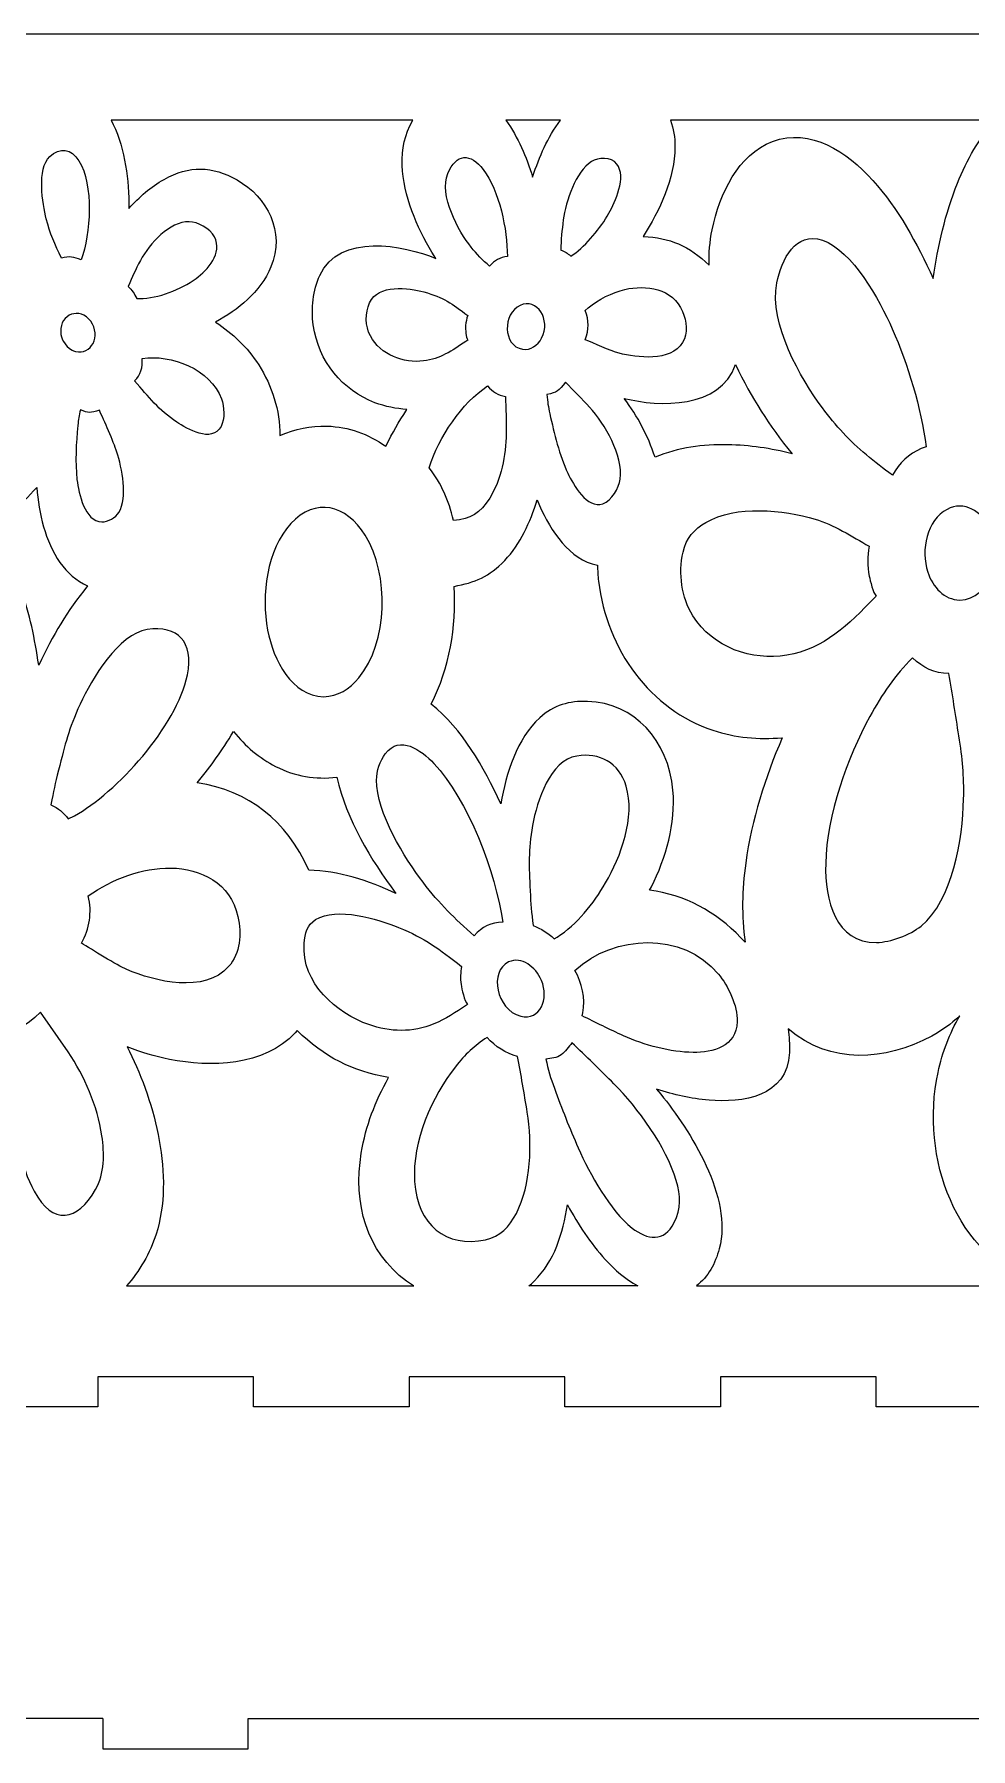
# Model space of a CAD drawing. Header units: centimetres. Extents: x -59 to 59, y -29 to 29.
# Drawn here: x 37.59 to 45.32, y -29.5 to -15.35 of the extents above; entities that cross this region are included whole.
import ezdxf

# ---------------------------------------------------------------- set-up
doc = ezdxf.new("R2010")
doc.units = ezdxf.units.CM
doc.header["$MEASUREMENT"] = 0
doc.layers.add('Camada 1', color=7, linetype='Continuous')

msp = doc.modelspace()

# ---------------------------------------------------------------- linework, layer by layer
at = {"layer": 'Camada 1', "color": 250, "lineweight": 9}
for points, knots in [([(56.365, -26.42502), (56.365, -26.42502), (56.365, -25.81689), (56.365, -25.81689), (56.365, -25.81689), (56.365, -25.81689), (56.61497, -25.81689), (56.61497, -25.81689), (56.61497, -25.81689), (56.61497, -25.81689), (56.61497, -24.53133), (56.61497, -24.53133), (56.61497, -24.53133), (56.61497, -24.53133), (56.365, -24.53133), (56.365, -24.53133), (56.365, -24.53133), (56.365, -24.53133), (56.365, -23.24575), (56.365, -23.24575), (56.365, -23.24575), (56.365, -23.24575), (56.61497, -23.24575), (56.61497, -23.24575), (56.61497, -23.24575), (56.61497, -23.24575), (56.61497, -21.95968), (56.61497, -21.95968), (56.61497, -21.95968), (56.61497, -21.95968), (56.365, -21.95968), (56.365, -21.95968), (56.365, -21.95968), (56.365, -21.95968), (56.365, -20.6741), (56.365, -20.6741), (56.365, -20.6741), (56.365, -20.6741), (56.61497, -20.6741), (56.61497, -20.6741), (56.61497, -20.6741), (56.61497, -20.6741), (56.61497, -19.38802), (56.61497, -19.38802), (56.61497, -19.38802), (56.61497, -19.38802), (56.365, -19.38802), (56.365, -19.38802), (56.365, -19.38802), (56.365, -19.38802), (56.365, -15.34581), (56.365, -15.34581), (56.365, -15.34581), (56.365, -15.34581), (34.00492, -15.34581), (34.00492, -15.34581), (34.00492, -15.34581), (34.00492, -15.34581), (34.00492, -19.38802), (34.00492, -19.38802), (34.00492, -19.38802), (34.00492, -19.38802), (33.75495, -19.38802), (33.75495, -19.38802), (33.75495, -19.38802), (33.75495, -19.38802), (33.75495, -20.6741), (33.75495, -20.6741), (33.75495, -20.6741), (33.75495, -20.6741), (34.00492, -20.6741), (34.00492, -20.6741), (34.00492, -20.6741), (34.00492, -20.6741), (34.00492, -21.95968), (34.00492, -21.95968), (34.00492, -21.95968), (34.00492, -21.95968), (33.75495, -21.95968), (33.75495, -21.95968), (33.75495, -21.95968), (33.75495, -21.95968), (33.75495, -23.24575), (33.75495, -23.24575), (33.75495, -23.24575), (33.75495, -23.24575), (34.00492, -23.24575), (34.00492, -23.24575), (34.00492, -23.24575), (34.00492, -23.24575), (34.00492, -24.53133), (34.00492, -24.53133), (34.00492, -24.53133), (34.00492, -24.53133), (33.75495, -24.53133), (33.75495, -24.53133), (33.75495, -24.53133), (33.75495, -24.53133), (33.75495, -25.81689), (33.75495, -25.81689), (33.75495, -25.81689), (33.75495, -25.81689), (34.00492, -25.81689), (34.00492, -25.81689), (34.00492, -25.81689), (34.00492, -25.81689), (34.00492, -26.42502), (34.00492, -26.42502)], [0, 0, 0, 0, 0.03571429, 0.03571429, 0.03571429, 0.03571429, 0.07142857, 0.07142857, 0.07142857, 0.07142857, 0.10714286, 0.10714286, 0.10714286, 0.10714286, 0.14285714, 0.14285714, 0.14285714, 0.14285714, 0.17857143, 0.17857143, 0.17857143, 0.17857143, 0.21428571, 0.21428571, 0.21428571, 0.21428571, 0.25, 0.25, 0.25, 0.25, 0.28571429, 0.28571429, 0.28571429, 0.28571429, 0.32142857, 0.32142857, 0.32142857, 0.32142857, 0.35714286, 0.35714286, 0.35714286, 0.35714286, 0.39285714, 0.39285714, 0.39285714, 0.39285714, 0.42857143, 0.42857143, 0.42857143, 0.42857143, 0.46428571, 0.46428571, 0.46428571, 0.46428571, 0.5, 0.5, 0.5, 0.5, 0.53571429, 0.53571429, 0.53571429, 0.53571429, 0.57142857, 0.57142857, 0.57142857, 0.57142857, 0.60714286, 0.60714286, 0.60714286, 0.60714286, 0.64285714, 0.64285714, 0.64285714, 0.64285714, 0.67857143, 0.67857143, 0.67857143, 0.67857143, 0.71428571, 0.71428571, 0.71428571, 0.71428571, 0.75, 0.75, 0.75, 0.75, 0.78571429, 0.78571429, 0.78571429, 0.78571429, 0.82142857, 0.82142857, 0.82142857, 0.82142857, 0.85714286, 0.85714286, 0.85714286, 0.85714286, 0.89285714, 0.89285714, 0.89285714, 0.89285714, 0.92857143, 0.92857143, 0.92857143, 0.92857143, 1, 1, 1, 1]), ([(54.8277, -26.67499), (54.8277, -26.67499), (54.8277, -26.42502), (54.8277, -26.42502), (54.8277, -26.42502), (54.8277, -26.42502), (53.54213, -26.42502), (53.54213, -26.42502), (53.54213, -26.42502), (53.54213, -26.42502), (53.54213, -26.67499), (53.54213, -26.67499), (53.54213, -26.67499), (53.54213, -26.67499), (52.25604, -26.67499), (52.25604, -26.67499), (52.25604, -26.67499), (52.25604, -26.67499), (52.25604, -26.42502), (52.25604, -26.42502), (52.25604, -26.42502), (52.25604, -26.42502), (50.97048, -26.42502), (50.97048, -26.42502), (50.97048, -26.42502), (50.97048, -26.42502), (50.97048, -26.67499), (50.97048, -26.67499), (50.97048, -26.67499), (50.97048, -26.67499), (49.68492, -26.67499), (49.68492, -26.67499), (49.68492, -26.67499), (49.68492, -26.67499), (49.68492, -26.42502), (49.68492, -26.42502), (49.68492, -26.42502), (49.68492, -26.42502), (48.39935, -26.42502), (48.39935, -26.42502), (48.39935, -26.42502), (48.39935, -26.42502), (48.39935, -26.67499), (48.39935, -26.67499), (48.39935, -26.67499), (48.39935, -26.67499), (47.11327, -26.67499), (47.11327, -26.67499), (47.11327, -26.67499), (47.11327, -26.67499), (47.11327, -26.42502), (47.11327, -26.42502), (47.11327, -26.42502), (47.11327, -26.42502), (45.8277, -26.42502), (45.8277, -26.42502), (45.8277, -26.42502), (45.8277, -26.42502), (45.8277, -26.67499), (45.8277, -26.67499), (45.8277, -26.67499), (45.8277, -26.67499), (44.54213, -26.67499), (44.54213, -26.67499), (44.54213, -26.67499), (44.54213, -26.67499), (44.54213, -26.42502), (44.54213, -26.42502), (44.54213, -26.42502), (44.54213, -26.42502), (43.25656, -26.42502), (43.25656, -26.42502), (43.25656, -26.42502), (43.25656, -26.42502), (43.25656, -26.67499), (43.25656, -26.67499), (43.25656, -26.67499), (43.25656, -26.67499), (41.97048, -26.67499), (41.97048, -26.67499), (41.97048, -26.67499), (41.97048, -26.67499), (41.97048, -26.42502), (41.97048, -26.42502), (41.97048, -26.42502), (41.97048, -26.42502), (40.68491, -26.42502), (40.68491, -26.42502), (40.68491, -26.42502), (40.68491, -26.42502), (40.68491, -26.67499), (40.68491, -26.67499), (40.68491, -26.67499), (40.68491, -26.67499), (39.39935, -26.67499), (39.39935, -26.67499), (39.39935, -26.67499), (39.39935, -26.67499), (39.39935, -26.42502), (39.39935, -26.42502), (39.39935, -26.42502), (39.39935, -26.42502), (38.11378, -26.42502), (38.11378, -26.42502), (38.11378, -26.42502), (38.11378, -26.42502), (38.11378, -26.67499), (38.11378, -26.67499), (38.11378, -26.67499), (38.11378, -26.67499), (36.82771, -26.67499), (36.82771, -26.67499), (36.82771, -26.67499), (36.82771, -26.67499), (36.82771, -26.42502), (36.82771, -26.42502), (36.82771, -26.42502), (36.82771, -26.42502), (35.54213, -26.42502), (35.54213, -26.42502), (35.54213, -26.42502), (35.54213, -26.42502), (35.54213, -26.67499), (35.54213, -26.67499)], [0, 0, 0, 0, 0.03125, 0.03125, 0.03125, 0.03125, 0.0625, 0.0625, 0.0625, 0.0625, 0.09375, 0.09375, 0.09375, 0.09375, 0.125, 0.125, 0.125, 0.125, 0.15625, 0.15625, 0.15625, 0.15625, 0.1875, 0.1875, 0.1875, 0.1875, 0.21875, 0.21875, 0.21875, 0.21875, 0.25, 0.25, 0.25, 0.25, 0.28125, 0.28125, 0.28125, 0.28125, 0.3125, 0.3125, 0.3125, 0.3125, 0.34375, 0.34375, 0.34375, 0.34375, 0.375, 0.375, 0.375, 0.375, 0.40625, 0.40625, 0.40625, 0.40625, 0.4375, 0.4375, 0.4375, 0.4375, 0.46875, 0.46875, 0.46875, 0.46875, 0.5, 0.5, 0.5, 0.5, 0.53125, 0.53125, 0.53125, 0.53125, 0.5625, 0.5625, 0.5625, 0.5625, 0.59375, 0.59375, 0.59375, 0.59375, 0.625, 0.625, 0.625, 0.625, 0.65625, 0.65625, 0.65625, 0.65625, 0.6875, 0.6875, 0.6875, 0.6875, 0.71875, 0.71875, 0.71875, 0.71875, 0.75, 0.75, 0.75, 0.75, 0.78125, 0.78125, 0.78125, 0.78125, 0.8125, 0.8125, 0.8125, 0.8125, 0.84375, 0.84375, 0.84375, 0.84375, 0.875, 0.875, 0.875, 0.875, 0.90625, 0.90625, 0.90625, 0.90625, 0.9375, 0.9375, 0.9375, 0.9375, 1, 1, 1, 1]), ([(38.15659, -29.24539), (38.15659, -29.24539), (38.15659, -29.49535), (38.15659, -29.49535), (38.15659, -29.49535), (38.15659, -29.49535), (39.35659, -29.49535), (39.35659, -29.49535), (39.35659, -29.49535), (39.35659, -29.49535), (39.35659, -29.24539), (39.35659, -29.24539), (39.35659, -29.24539), (39.35659, -29.24539), (51.01327, -29.24539), (51.01327, -29.24539), (51.01327, -29.24539), (51.01327, -29.24539), (51.01327, -29.49535), (51.01327, -29.49535), (51.01327, -29.49535), (51.01327, -29.49535), (52.21327, -29.49535), (52.21327, -29.49535), (52.21327, -29.49535), (52.21327, -29.49535), (52.21327, -29.24539), (52.21327, -29.24539)], [0, 0, 0, 0, 0.125, 0.125, 0.125, 0.125, 0.25, 0.25, 0.25, 0.25, 0.375, 0.375, 0.375, 0.375, 0.5, 0.5, 0.5, 0.5, 0.625, 0.625, 0.625, 0.625, 0.75, 0.75, 0.75, 0.75, 1, 1, 1, 1])]:
    msp.add_open_spline(points, degree=3, knots=knots, dxfattribs=at)
at = {"layer": 'Camada 1', "color": 1, "lineweight": 9}
for points, knots in [([(40.71489, -16.05453), (40.64889, -16.18015), (40.62252, -16.28188), (40.62814, -16.42828), (40.62814, -16.42828), (40.63751, -16.67238), (40.75048, -16.94329), (40.87358, -17.14409), (40.87358, -17.14409), (40.87358, -17.14409), (40.90609, -17.19596), (40.90609, -17.19596), (40.90609, -17.19596), (40.63865, -17.08531), (40.10944, -16.98258), (39.94697, -17.33662), (39.94697, -17.33662), (39.89172, -17.45703), (39.87481, -17.61206), (39.89336, -17.74455), (39.89336, -17.74455), (39.93569, -18.04682), (40.13624, -18.2853), (40.40288, -18.38623), (40.40288, -18.38623), (40.49124, -18.41968), (40.57433, -18.43521), (40.66747, -18.44294), (40.66747, -18.44294), (40.59477, -18.55327), (40.55185, -18.62622), (40.4941, -18.74649), (40.4941, -18.74649), (40.34258, -18.64349), (40.18817, -18.58586), (40.00815, -18.57956), (40.00815, -18.57956), (39.86962, -18.57473), (39.74615, -18.6023), (39.61847, -18.65813), (39.61847, -18.65813), (39.61739, -18.44625), (39.55426, -18.24872), (39.44287, -18.07468), (39.44287, -18.07468), (39.34807, -17.92654), (39.22911, -17.81386), (39.08639, -17.72204), (39.08639, -17.72204), (39.26863, -17.62029), (39.45807, -17.47536), (39.54397, -17.26635), (39.54397, -17.26635), (39.66409, -16.97408), (39.5143, -16.69016), (39.2643, -16.54773), (39.2643, -16.54773), (39.05885, -16.43069), (38.8704, -16.42738), (38.66146, -16.54297), (38.66146, -16.54297), (38.54953, -16.60489), (38.45836, -16.68675), (38.37112, -16.78319), (38.37112, -16.78319), (38.37034, -16.54818), (38.34233, -16.30076), (38.24146, -16.08914), (38.24146, -16.08914), (38.24146, -16.08914), (38.2241, -16.05453), (38.2241, -16.05453), (38.2241, -16.05453), (38.2241, -16.05453), (40.71489, -16.05453), (40.71489, -16.05453)], [0, 0, 0, 0, 0.05, 0.05, 0.05, 0.05, 0.1, 0.1, 0.1, 0.1, 0.15, 0.15, 0.15, 0.15, 0.2, 0.2, 0.2, 0.2, 0.25, 0.25, 0.25, 0.25, 0.3, 0.3, 0.3, 0.3, 0.35, 0.35, 0.35, 0.35, 0.4, 0.4, 0.4, 0.4, 0.45, 0.45, 0.45, 0.45, 0.5, 0.5, 0.5, 0.5, 0.55, 0.55, 0.55, 0.55, 0.6, 0.6, 0.6, 0.6, 0.65, 0.65, 0.65, 0.65, 0.7, 0.7, 0.7, 0.7, 0.75, 0.75, 0.75, 0.75, 0.8, 0.8, 0.8, 0.8, 0.85, 0.85, 0.85, 0.85, 0.9, 0.9, 0.9, 0.9, 1, 1, 1, 1]), ([(41.48517, -16.05453), (41.48517, -16.05453), (41.93437, -16.05453), (41.93437, -16.05453), (41.93437, -16.05453), (41.82752, -16.20349), (41.76309, -16.34771), (41.70545, -16.52526), (41.70545, -16.52526), (41.6502, -16.3527), (41.58765, -16.20117), (41.48517, -16.05453)], [0, 0, 0, 0, 0.25, 0.25, 0.25, 0.25, 0.5, 0.5, 0.5, 0.5, 1, 1, 1, 1]), ([(43.16285, -17.25267), (43.00019, -17.09059), (42.8357, -17.02449), (42.61842, -17.0144), (42.61842, -17.0144), (42.75181, -16.80236), (42.8804, -16.53649), (42.88069, -16.27386), (42.88069, -16.27386), (42.88078, -16.19449), (42.86963, -16.1285), (42.84277, -16.05453), (42.84277, -16.05453), (42.84277, -16.05453), (45.53283, -16.05453), (45.53283, -16.05453), (45.53283, -16.05453), (45.38938, -16.20648), (45.29369, -16.37697), (45.21368, -16.57538), (45.21368, -16.57538), (45.11246, -16.82635), (45.05211, -17.09118), (45.01207, -17.3606), (45.01207, -17.3606), (44.87975, -17.0696), (44.72463, -16.78471), (44.51349, -16.55118), (44.51349, -16.55118), (44.30155, -16.31678), (43.9994, -16.11328), (43.68644, -16.23086), (43.68644, -16.23086), (43.40241, -16.33758), (43.25027, -16.66184), (43.18795, -16.95839), (43.18795, -16.95839), (43.16644, -17.06075), (43.16109, -17.14804), (43.16285, -17.25267)], [0, 0, 0, 0, 0.09090909, 0.09090909, 0.09090909, 0.09090909, 0.18181818, 0.18181818, 0.18181818, 0.18181818, 0.27272727, 0.27272727, 0.27272727, 0.27272727, 0.36363636, 0.36363636, 0.36363636, 0.36363636, 0.45454545, 0.45454545, 0.45454545, 0.45454545, 0.54545455, 0.54545455, 0.54545455, 0.54545455, 0.63636364, 0.63636364, 0.63636364, 0.63636364, 0.72727273, 0.72727273, 0.72727273, 0.72727273, 0.81818182, 0.81818182, 0.81818182, 0.81818182, 1, 1, 1, 1]), ([(37.81485, -17.19267), (37.87498, -17.17538), (37.91969, -17.18233), (37.97687, -17.2078), (37.97687, -17.2078), (38.05459, -16.9914), (38.08275, -16.58942), (37.9578, -16.38927), (37.9578, -16.38927), (37.89562, -16.28967), (37.80192, -16.27684), (37.7178, -16.35485), (37.7178, -16.35485), (37.60955, -16.45525), (37.65745, -16.74411), (37.68887, -16.86903), (37.68887, -16.86903), (37.71944, -16.99056), (37.75978, -17.08182), (37.81485, -17.19267)], [0, 0, 0, 0, 0.16666667, 0.16666667, 0.16666667, 0.16666667, 0.33333333, 0.33333333, 0.33333333, 0.33333333, 0.5, 0.5, 0.5, 0.5, 0.66666667, 0.66666667, 0.66666667, 0.66666667, 1, 1, 1, 1]), ([(41.34814, -17.25909), (41.39051, -17.21179), (41.43572, -17.18646), (41.49643, -17.17845), (41.49643, -17.17845), (41.49688, -16.95834), (41.42989, -16.63596), (41.29785, -16.46208), (41.29785, -16.46208), (41.19163, -16.32219), (41.074, -16.32925), (41.00444, -16.4949), (41.00444, -16.4949), (40.92977, -16.67272), (41.09345, -16.97319), (41.19704, -17.10266), (41.19704, -17.10266), (41.24159, -17.15835), (41.29625, -17.2118), (41.34814, -17.25909)], [0, 0, 0, 0, 0.16666667, 0.16666667, 0.16666667, 0.16666667, 0.33333333, 0.33333333, 0.33333333, 0.33333333, 0.5, 0.5, 0.5, 0.5, 0.66666667, 0.66666667, 0.66666667, 0.66666667, 1, 1, 1, 1]), ([(41.93676, -17.12733), (41.94011, -17.04136), (41.94691, -16.96306), (41.95838, -16.87729), (41.95838, -16.87729), (41.97877, -16.72479), (42.06068, -16.47603), (42.19078, -16.39709), (42.19078, -16.39709), (42.24716, -16.36289), (42.35377, -16.35371), (42.40149, -16.41668), (42.40149, -16.41668), (42.48151, -16.52226), (42.38825, -16.72942), (42.33498, -16.82302), (42.33498, -16.82302), (42.26677, -16.94288), (42.1514, -17.08799), (42.03959, -17.16303), (42.03959, -17.16303), (42.03959, -17.16303), (42.0193, -17.17605), (42.0193, -17.17605), (42.0193, -17.17605), (41.99254, -17.15053), (41.97093, -17.13801), (41.93676, -17.12733)], [0, 0, 0, 0, 0.125, 0.125, 0.125, 0.125, 0.25, 0.25, 0.25, 0.25, 0.375, 0.375, 0.375, 0.375, 0.5, 0.5, 0.5, 0.5, 0.625, 0.625, 0.625, 0.625, 0.75, 0.75, 0.75, 0.75, 1, 1, 1, 1]), ([(38.36526, -17.42779), (38.40046, -17.3412), (38.42189, -17.296), (38.46671, -17.21145), (38.46671, -17.21145), (38.54183, -17.06977), (38.70809, -16.89148), (38.86778, -16.89301), (38.86778, -16.89301), (38.93976, -16.8937), (39.03964, -16.94807), (39.07682, -17.01806), (39.07682, -17.01806), (39.14795, -17.1519), (39.02054, -17.29124), (38.926, -17.36099), (38.926, -17.36099), (38.80243, -17.45217), (38.61246, -17.52585), (38.46076, -17.52682), (38.46076, -17.52682), (38.46076, -17.52682), (38.43561, -17.52638), (38.43561, -17.52638), (38.43561, -17.52638), (38.41729, -17.48724), (38.39575, -17.45697), (38.36526, -17.42779)], [0, 0, 0, 0, 0.125, 0.125, 0.125, 0.125, 0.25, 0.25, 0.25, 0.25, 0.375, 0.375, 0.375, 0.375, 0.5, 0.5, 0.5, 0.5, 0.625, 0.625, 0.625, 0.625, 0.75, 0.75, 0.75, 0.75, 1, 1, 1, 1]), ([(44.67571, -18.98395), (44.73537, -18.88467), (44.81026, -18.80821), (44.91439, -18.76555), (44.91439, -18.76555), (44.91439, -18.76555), (44.95628, -18.75098), (44.95628, -18.75098), (44.95628, -18.75098), (44.9128, -18.42751), (44.80569, -18.07261), (44.67506, -17.7771), (44.67506, -17.7771), (44.56949, -17.53825), (44.34847, -17.13051), (44.0978, -17.04555), (44.0978, -17.04555), (43.87752, -16.97089), (43.76142, -17.20248), (43.72236, -17.3983), (43.72236, -17.3983), (43.65533, -17.73441), (43.9194, -18.18831), (44.09865, -18.42968), (44.09865, -18.42968), (44.20881, -18.57804), (44.32255, -18.70189), (44.46168, -18.81772), (44.46168, -18.81772), (44.53383, -18.87778), (44.59968, -18.92979), (44.67571, -18.98395)], [0, 0, 0, 0, 0.11111111, 0.11111111, 0.11111111, 0.11111111, 0.22222222, 0.22222222, 0.22222222, 0.22222222, 0.33333333, 0.33333333, 0.33333333, 0.33333333, 0.44444444, 0.44444444, 0.44444444, 0.44444444, 0.55555556, 0.55555556, 0.55555556, 0.55555556, 0.66666667, 0.66666667, 0.66666667, 0.66666667, 0.77777778, 0.77777778, 0.77777778, 0.77777778, 1, 1, 1, 1]), ([(41.16905, -17.87034), (41.15456, -17.84912), (41.14993, -17.77969), (41.15192, -17.74986), (41.15192, -17.74986), (41.15385, -17.72067), (41.1597, -17.69425), (41.16888, -17.66685), (41.16888, -17.66685), (41.03663, -17.56908), (40.97271, -17.51668), (40.80671, -17.47215), (40.80671, -17.47215), (40.68404, -17.43926), (40.42725, -17.40447), (40.35883, -17.56132), (40.35883, -17.56132), (40.32122, -17.64758), (40.32188, -17.75168), (40.36529, -17.83507), (40.36529, -17.83507), (40.44768, -17.99333), (40.64202, -18.06166), (40.80483, -18.04167), (40.80483, -18.04167), (40.93842, -18.02526), (41.04086, -17.95891), (41.15222, -17.88136), (41.15222, -17.88136), (41.15222, -17.88136), (41.16905, -17.87034), (41.16905, -17.87034)], [0, 0, 0, 0, 0.11111111, 0.11111111, 0.11111111, 0.11111111, 0.22222222, 0.22222222, 0.22222222, 0.22222222, 0.33333333, 0.33333333, 0.33333333, 0.33333333, 0.44444444, 0.44444444, 0.44444444, 0.44444444, 0.55555556, 0.55555556, 0.55555556, 0.55555556, 0.66666667, 0.66666667, 0.66666667, 0.66666667, 0.77777778, 0.77777778, 0.77777778, 0.77777778, 1, 1, 1, 1]), ([(41.62146, -17.94557), (41.45836, -17.91549), (41.45524, -17.65205), (41.60215, -17.58361), (41.60215, -17.58361), (41.74083, -17.51901), (41.85973, -17.69971), (41.77931, -17.85306), (41.77931, -17.85306), (41.74705, -17.91459), (41.68884, -17.95379), (41.62146, -17.94557)], [0, 0, 0, 0, 0.25, 0.25, 0.25, 0.25, 0.5, 0.5, 0.5, 0.5, 1, 1, 1, 1]), ([(42.1396, -17.86622), (42.20754, -17.8959), (42.34588, -17.95847), (42.41966, -17.97765), (42.41966, -17.97765), (42.56369, -18.01511), (42.84488, -18.05075), (42.94397, -17.88999), (42.94397, -17.88999), (42.99118, -17.81338), (42.97708, -17.7133), (42.94341, -17.63383), (42.94341, -17.63383), (42.8621, -17.44191), (42.64033, -17.41044), (42.46618, -17.45219), (42.46618, -17.45219), (42.36417, -17.47663), (42.24648, -17.53457), (42.16348, -17.60329), (42.16348, -17.60329), (42.16348, -17.60329), (42.13816, -17.62512), (42.13816, -17.62512), (42.13816, -17.62512), (42.17177, -17.70738), (42.17128, -17.7835), (42.1396, -17.86622)], [0, 0, 0, 0, 0.125, 0.125, 0.125, 0.125, 0.25, 0.25, 0.25, 0.25, 0.375, 0.375, 0.375, 0.375, 0.5, 0.5, 0.5, 0.5, 0.625, 0.625, 0.625, 0.625, 0.75, 0.75, 0.75, 0.75, 1, 1, 1, 1]), ([(37.8765, -17.93651), (37.83633, -17.90203), (37.81062, -17.85804), (37.80803, -17.8016), (37.80803, -17.8016), (37.80122, -17.65242), (37.96714, -17.59374), (38.05617, -17.71461), (38.05617, -17.71461), (38.14406, -17.83394), (38.05985, -17.99845), (37.92962, -17.96342), (37.92962, -17.96342), (37.90852, -17.95774), (37.8942, -17.94904), (37.8765, -17.93651)], [0, 0, 0, 0, 0.2, 0.2, 0.2, 0.2, 0.4, 0.4, 0.4, 0.4, 0.6, 0.6, 0.6, 0.6, 1, 1, 1, 1]), ([(38.41766, -18.20558), (38.53479, -18.34029), (38.61946, -18.44785), (38.76586, -18.54644), (38.76586, -18.54644), (38.85123, -18.60393), (39.05535, -18.7216), (39.13167, -18.58305), (39.13167, -18.58305), (39.16589, -18.52091), (39.15894, -18.41946), (39.13516, -18.35409), (39.13516, -18.35409), (39.04627, -18.10973), (38.72007, -17.98384), (38.48053, -18.02122), (38.48053, -18.02122), (38.487, -18.09469), (38.46887, -18.15617), (38.41766, -18.20558)], [0, 0, 0, 0, 0.16666667, 0.16666667, 0.16666667, 0.16666667, 0.33333333, 0.33333333, 0.33333333, 0.33333333, 0.5, 0.5, 0.5, 0.5, 0.66666667, 0.66666667, 0.66666667, 0.66666667, 1, 1, 1, 1]), ([(42.71625, -18.83671), (42.91063, -18.75558), (43.11, -18.73), (43.31751, -18.73381), (43.31751, -18.73381), (43.49577, -18.73708), (43.6742, -18.76238), (43.84719, -18.80864), (43.84719, -18.80864), (43.65774, -18.57465), (43.513, -18.34798), (43.38031, -18.07196), (43.38031, -18.07196), (43.25502, -18.43535), (42.75132, -18.42507), (42.46179, -18.35047), (42.46179, -18.35047), (42.57383, -18.50568), (42.65521, -18.6508), (42.71625, -18.83671)], [0, 0, 0, 0, 0.16666667, 0.16666667, 0.16666667, 0.16666667, 0.33333333, 0.33333333, 0.33333333, 0.33333333, 0.5, 0.5, 0.5, 0.5, 0.66666667, 0.66666667, 0.66666667, 0.66666667, 1, 1, 1, 1]), ([(40.85077, -18.92303), (40.95403, -19.05801), (41.01059, -19.18966), (41.05285, -19.35832), (41.05285, -19.35832), (41.19058, -19.35024), (41.27439, -19.29758), (41.35078, -19.17363), (41.35078, -19.17363), (41.44308, -19.02386), (41.48662, -18.81822), (41.48733, -18.64027), (41.48733, -18.64027), (41.48771, -18.54484), (41.48375, -18.4326), (41.48117, -18.33496), (41.48117, -18.33496), (41.41831, -18.32358), (41.3749, -18.29804), (41.33229, -18.24807), (41.33229, -18.24807), (41.1212, -18.39113), (40.9305, -18.66655), (40.85077, -18.92303)], [0, 0, 0, 0, 0.14285714, 0.14285714, 0.14285714, 0.14285714, 0.28571429, 0.28571429, 0.28571429, 0.28571429, 0.42857143, 0.42857143, 0.42857143, 0.42857143, 0.57142857, 0.57142857, 0.57142857, 0.57142857, 0.71428571, 0.71428571, 0.71428571, 0.71428571, 1, 1, 1, 1]), ([(41.97733, -18.21809), (42.04086, -18.28327), (42.11525, -18.35783), (42.17617, -18.42459), (42.17617, -18.42459), (42.30057, -18.56091), (42.45486, -18.81985), (42.42768, -19.01754), (42.42768, -19.01754), (42.41761, -19.09081), (42.35941, -19.19544), (42.2857, -19.22028), (42.2857, -19.22028), (42.15413, -19.26462), (42.04131, -19.06584), (41.99523, -18.96724), (41.99523, -18.96724), (41.92762, -18.8226), (41.88203, -18.63578), (41.84732, -18.47897), (41.84732, -18.47897), (41.83348, -18.41642), (41.82798, -18.38273), (41.8235, -18.31871), (41.8235, -18.31871), (41.90598, -18.30194), (41.9184, -18.2898), (41.97733, -18.21809)], [0, 0, 0, 0, 0.125, 0.125, 0.125, 0.125, 0.25, 0.25, 0.25, 0.25, 0.375, 0.375, 0.375, 0.375, 0.5, 0.5, 0.5, 0.5, 0.625, 0.625, 0.625, 0.625, 0.75, 0.75, 0.75, 0.75, 1, 1, 1, 1]), ([(38.12696, -18.4468), (38.16535, -18.53413), (38.24266, -18.70297), (38.27193, -18.79519), (38.27193, -18.79519), (38.31251, -18.92303), (38.36401, -19.16987), (38.28771, -19.29131), (38.28771, -19.29131), (38.26127, -19.33338), (38.19878, -19.37203), (38.14765, -19.37029), (38.14765, -19.37029), (38.0055, -19.36542), (37.95616, -19.13671), (37.94222, -19.02095), (37.94222, -19.02095), (37.92501, -18.87795), (37.93605, -18.71684), (37.94912, -18.57393), (37.94912, -18.57393), (37.95369, -18.52405), (37.95861, -18.49415), (37.97119, -18.44563), (37.97119, -18.44563), (38.03706, -18.47144), (38.05509, -18.47438), (38.12696, -18.4468)], [0, 0, 0, 0, 0.125, 0.125, 0.125, 0.125, 0.25, 0.25, 0.25, 0.25, 0.375, 0.375, 0.375, 0.375, 0.5, 0.5, 0.5, 0.5, 0.625, 0.625, 0.625, 0.625, 0.75, 0.75, 0.75, 0.75, 1, 1, 1, 1]), ([(38.02967, -19.89869), (37.93406, -19.8542), (37.86504, -19.79368), (37.80192, -19.70434), (37.80192, -19.70434), (37.67821, -19.52928), (37.62864, -19.30118), (37.60947, -19.08615), (37.60947, -19.08615), (37.47638, -19.24016), (37.33307, -19.34709), (37.1371, -19.37708), (37.1371, -19.37708), (37.29926, -19.52037), (37.40226, -19.71604), (37.47776, -19.92436), (37.47776, -19.92436), (37.55351, -20.13341), (37.59344, -20.33188), (37.62629, -20.55239), (37.62629, -20.55239), (37.74429, -20.30454), (37.85946, -20.10784), (38.02967, -19.89869)], [0, 0, 0, 0, 0.14285714, 0.14285714, 0.14285714, 0.14285714, 0.28571429, 0.28571429, 0.28571429, 0.28571429, 0.42857143, 0.42857143, 0.42857143, 0.42857143, 0.57142857, 0.57142857, 0.57142857, 0.57142857, 0.71428571, 0.71428571, 0.71428571, 0.71428571, 1, 1, 1, 1]), ([(39.97933, -20.81303), (39.71606, -20.80769), (39.56397, -20.5108), (39.51638, -20.26317), (39.51638, -20.26317), (39.46096, -19.97468), (39.51081, -19.59948), (39.70842, -19.38409), (39.70842, -19.38409), (39.90916, -19.16528), (40.16612, -19.22804), (40.32195, -19.47948), (40.32195, -19.47948), (40.5246, -19.80648), (40.51206, -20.36459), (40.26972, -20.65724), (40.26972, -20.65724), (40.1918, -20.75135), (40.09684, -20.81065), (39.97933, -20.81303)], [0, 0, 0, 0, 0.16666667, 0.16666667, 0.16666667, 0.16666667, 0.33333333, 0.33333333, 0.33333333, 0.33333333, 0.5, 0.5, 0.5, 0.5, 0.66666667, 0.66666667, 0.66666667, 0.66666667, 1, 1, 1, 1]), ([(42.23986, -19.72663), (42.00882, -19.68188), (41.85523, -19.44645), (41.76109, -19.23351), (41.76109, -19.23351), (41.76109, -19.23351), (41.74194, -19.18848), (41.74194, -19.18848), (41.74194, -19.18848), (41.68489, -19.37384), (41.60571, -19.55062), (41.47464, -19.6889), (41.47464, -19.6889), (41.34762, -19.82294), (41.22636, -19.87103), (41.05597, -19.90223), (41.05597, -19.90223), (41.07484, -20.2459), (41.02077, -20.56841), (40.86793, -20.87315), (40.86793, -20.87315), (41.12506, -21.08456), (41.30044, -21.38866), (41.44212, -21.69673), (41.44212, -21.69673), (41.4868, -21.44611), (41.57585, -21.15617), (41.76399, -20.98603), (41.76399, -20.98603), (41.87991, -20.8812), (42.00982, -20.84748), (42.15851, -20.85183), (42.15851, -20.85183), (42.54246, -20.86307), (42.82762, -21.17347), (42.8642, -21.58479), (42.8642, -21.58479), (42.88852, -21.85818), (42.80553, -22.14378), (42.68573, -22.38177), (42.68573, -22.38177), (42.68573, -22.38177), (42.67085, -22.41088), (42.67085, -22.41088), (42.67085, -22.41088), (42.96015, -22.44745), (43.21605, -22.58486), (43.42545, -22.80261), (43.42545, -22.80261), (43.42545, -22.80261), (43.45994, -22.83958), (43.45994, -22.83958), (43.45994, -22.83958), (43.42936, -22.61533), (43.43376, -22.41173), (43.46489, -22.18667), (43.46489, -22.18667), (43.51529, -21.82229), (43.62407, -21.48552), (43.76615, -21.15166), (43.76615, -21.15166), (43.56516, -21.1666), (43.38624, -21.15339), (43.19208, -21.08909), (43.19208, -21.08909), (42.6817, -20.9201), (42.3147, -20.42473), (42.2494, -19.86011), (42.2494, -19.86011), (42.24394, -19.81289), (42.24188, -19.77387), (42.23986, -19.72663)], [0, 0, 0, 0, 0.05263158, 0.05263158, 0.05263158, 0.05263158, 0.10526316, 0.10526316, 0.10526316, 0.10526316, 0.15789474, 0.15789474, 0.15789474, 0.15789474, 0.21052632, 0.21052632, 0.21052632, 0.21052632, 0.26315789, 0.26315789, 0.26315789, 0.26315789, 0.31578947, 0.31578947, 0.31578947, 0.31578947, 0.36842105, 0.36842105, 0.36842105, 0.36842105, 0.42105263, 0.42105263, 0.42105263, 0.42105263, 0.47368421, 0.47368421, 0.47368421, 0.47368421, 0.52631579, 0.52631579, 0.52631579, 0.52631579, 0.57894737, 0.57894737, 0.57894737, 0.57894737, 0.63157895, 0.63157895, 0.63157895, 0.63157895, 0.68421053, 0.68421053, 0.68421053, 0.68421053, 0.73684211, 0.73684211, 0.73684211, 0.73684211, 0.78947368, 0.78947368, 0.78947368, 0.78947368, 0.84210526, 0.84210526, 0.84210526, 0.84210526, 0.89473684, 0.89473684, 0.89473684, 0.89473684, 1, 1, 1, 1]), ([(44.54165, -19.98382), (44.51789, -19.95602), (44.49216, -19.85571), (44.48534, -19.81884), (44.48534, -19.81884), (44.46937, -19.73249), (44.47077, -19.65733), (44.48371, -19.57113), (44.48371, -19.57113), (44.34783, -19.49116), (44.18524, -19.39191), (44.03856, -19.3481), (44.03856, -19.3481), (43.77599, -19.26967), (43.38523, -19.23012), (43.13532, -19.37403), (43.13532, -19.37403), (43.0424, -19.42754), (42.97127, -19.50697), (42.94732, -19.61979), (42.94732, -19.61979), (42.90931, -19.79883), (42.93177, -19.99021), (43.02761, -20.14412), (43.02761, -20.14412), (43.19293, -20.40959), (43.51773, -20.51815), (43.8047, -20.47015), (43.8047, -20.47015), (44.11238, -20.41867), (44.31433, -20.21982), (44.53025, -19.99399), (44.53025, -19.99399), (44.53025, -19.99399), (44.54165, -19.98382), (44.54165, -19.98382)], [0, 0, 0, 0, 0.1, 0.1, 0.1, 0.1, 0.2, 0.2, 0.2, 0.2, 0.3, 0.3, 0.3, 0.3, 0.4, 0.4, 0.4, 0.4, 0.5, 0.5, 0.5, 0.5, 0.6, 0.6, 0.6, 0.6, 0.7, 0.7, 0.7, 0.7, 0.8, 0.8, 0.8, 0.8, 1, 1, 1, 1]), ([(45.2336, -20.01552), (45.10299, -20.01173), (45.01026, -19.91067), (44.96856, -19.78455), (44.96856, -19.78455), (44.90753, -19.59998), (44.96244, -19.35474), (45.12742, -19.26728), (45.12742, -19.26728), (45.269, -19.19222), (45.41467, -19.27963), (45.48185, -19.42819), (45.48185, -19.42819), (45.5866, -19.6598), (45.48469, -20.00713), (45.2336, -20.01552)], [0, 0, 0, 0, 0.2, 0.2, 0.2, 0.2, 0.4, 0.4, 0.4, 0.4, 0.6, 0.6, 0.6, 0.6, 1, 1, 1, 1]), ([(37.72743, -21.7055), (37.74911, -21.59286), (37.76075, -21.53009), (37.78913, -21.42028), (37.78913, -21.42028), (37.84627, -21.19912), (37.87162, -21.08398), (37.96788, -20.8757), (37.96788, -20.8757), (38.06491, -20.66573), (38.28369, -20.29547), (38.52305, -20.25898), (38.52305, -20.25898), (38.77271, -20.22093), (38.91011, -20.35865), (38.85405, -20.63265), (38.85405, -20.63265), (38.76701, -21.05806), (38.26805, -21.60575), (37.92092, -21.79604), (37.92092, -21.79604), (37.92092, -21.79604), (37.87072, -21.82192), (37.87072, -21.82192), (37.87072, -21.82192), (37.82879, -21.76662), (37.78888, -21.73313), (37.72743, -21.7055)], [0, 0, 0, 0, 0.125, 0.125, 0.125, 0.125, 0.25, 0.25, 0.25, 0.25, 0.375, 0.375, 0.375, 0.375, 0.5, 0.5, 0.5, 0.5, 0.625, 0.625, 0.625, 0.625, 0.75, 0.75, 0.75, 0.75, 1, 1, 1, 1]), ([(45.14284, -20.62171), (45.17159, -20.79207), (45.19862, -20.96524), (45.22516, -21.13619), (45.22516, -21.13619), (45.25491, -21.32791), (45.26921, -21.45953), (45.26432, -21.65789), (45.26432, -21.65789), (45.2562, -21.98706), (45.17537, -22.4909), (44.91251, -22.70557), (44.91251, -22.70557), (44.82159, -22.77983), (44.66166, -22.83957), (44.54532, -22.84123), (44.54532, -22.84123), (44.20814, -22.84601), (44.11815, -22.49396), (44.12517, -22.19066), (44.12517, -22.19066), (44.13458, -21.78456), (44.30273, -21.32176), (44.4902, -20.97634), (44.4902, -20.97634), (44.58964, -20.79313), (44.69794, -20.63589), (44.84181, -20.49176), (44.84181, -20.49176), (44.93152, -20.57664), (45.02281, -20.61985), (45.14284, -20.62171)], [0, 0, 0, 0, 0.11111111, 0.11111111, 0.11111111, 0.11111111, 0.22222222, 0.22222222, 0.22222222, 0.22222222, 0.33333333, 0.33333333, 0.33333333, 0.33333333, 0.44444444, 0.44444444, 0.44444444, 0.44444444, 0.55555556, 0.55555556, 0.55555556, 0.55555556, 0.66666667, 0.66666667, 0.66666667, 0.66666667, 0.77777778, 0.77777778, 0.77777778, 0.77777778, 1, 1, 1, 1]), ([(39.23602, -21.09957), (39.13082, -21.27004), (39.05998, -21.36879), (38.93545, -21.52369), (38.93545, -21.52369), (39.35965, -21.58721), (39.67308, -21.83343), (39.85651, -22.24389), (39.85651, -22.24389), (40.09896, -22.25092), (40.35428, -22.33098), (40.57477, -22.43599), (40.57477, -22.43599), (40.36813, -22.15834), (40.16814, -21.82726), (40.08885, -21.47761), (40.08885, -21.47761), (39.9092, -21.49761), (39.74753, -21.47143), (39.58301, -21.38854), (39.58301, -21.38854), (39.44935, -21.3212), (39.33203, -21.21973), (39.23602, -21.09957)], [0, 0, 0, 0, 0.14285714, 0.14285714, 0.14285714, 0.14285714, 0.28571429, 0.28571429, 0.28571429, 0.28571429, 0.42857143, 0.42857143, 0.42857143, 0.42857143, 0.57142857, 0.57142857, 0.57142857, 0.57142857, 0.71428571, 0.71428571, 0.71428571, 0.71428571, 1, 1, 1, 1]), ([(41.22347, -22.78732), (41.28759, -22.70843), (41.36201, -22.67586), (41.45848, -22.67235), (41.45848, -22.67235), (41.39808, -22.26302), (41.17111, -21.66106), (40.88951, -21.36326), (40.88951, -21.36326), (40.78563, -21.2534), (40.6088, -21.12422), (40.48825, -21.28354), (40.48825, -21.28354), (40.44522, -21.34042), (40.41685, -21.42778), (40.41603, -21.50103), (40.41603, -21.50103), (40.41309, -21.7675), (40.65339, -22.15196), (40.80025, -22.34466), (40.80025, -22.34466), (40.93913, -22.52689), (41.05712, -22.64021), (41.22347, -22.78732)], [0, 0, 0, 0, 0.14285714, 0.14285714, 0.14285714, 0.14285714, 0.28571429, 0.28571429, 0.28571429, 0.28571429, 0.42857143, 0.42857143, 0.42857143, 0.42857143, 0.57142857, 0.57142857, 0.57142857, 0.57142857, 0.71428571, 0.71428571, 0.71428571, 0.71428571, 1, 1, 1, 1]), ([(41.70889, -22.7017), (41.69624, -22.59169), (41.6895, -22.52527), (41.68484, -22.41568), (41.68484, -22.41568), (41.67593, -22.20619), (41.6668, -22.08511), (41.70487, -21.87538), (41.70487, -21.87538), (41.74182, -21.67188), (41.84594, -21.33807), (42.07093, -21.30238), (42.07093, -21.30238), (42.25448, -21.27327), (42.41859, -21.35389), (42.47753, -21.55087), (42.47753, -21.55087), (42.55406, -21.80661), (42.43453, -22.13375), (42.30767, -22.34998), (42.30767, -22.34998), (42.20903, -22.51809), (42.07043, -22.69605), (41.90876, -22.79647), (41.90876, -22.79647), (41.90876, -22.79647), (41.88379, -22.8113), (41.88379, -22.8113), (41.88379, -22.8113), (41.8268, -22.75897), (41.77885, -22.72841), (41.70889, -22.7017)], [0, 0, 0, 0, 0.11111111, 0.11111111, 0.11111111, 0.11111111, 0.22222222, 0.22222222, 0.22222222, 0.22222222, 0.33333333, 0.33333333, 0.33333333, 0.33333333, 0.44444444, 0.44444444, 0.44444444, 0.44444444, 0.55555556, 0.55555556, 0.55555556, 0.55555556, 0.66666667, 0.66666667, 0.66666667, 0.66666667, 0.77777778, 0.77777778, 0.77777778, 0.77777778, 1, 1, 1, 1]), ([(37.97934, -22.84716), (38.06033, -22.89781), (38.27446, -23.03008), (38.35309, -23.06427), (38.35309, -23.06427), (38.58214, -23.16384), (38.99808, -23.26395), (39.19445, -23.04057), (39.19445, -23.04057), (39.2926, -22.92891), (39.30145, -22.77066), (39.27127, -22.62694), (39.27127, -22.62694), (39.21283, -22.34879), (38.96255, -22.23121), (38.717, -22.22725), (38.717, -22.22725), (38.47996, -22.22342), (38.232, -22.31737), (38.03591, -22.45748), (38.03591, -22.45748), (38.06772, -22.59358), (38.04642, -22.72745), (37.97934, -22.84716)], [0, 0, 0, 0, 0.14285714, 0.14285714, 0.14285714, 0.14285714, 0.28571429, 0.28571429, 0.28571429, 0.28571429, 0.42857143, 0.42857143, 0.42857143, 0.42857143, 0.57142857, 0.57142857, 0.57142857, 0.57142857, 0.71428571, 0.71428571, 0.71428571, 0.71428571, 1, 1, 1, 1]), ([(41.16685, -23.35421), (41.1432, -23.3247), (41.11912, -23.22583), (41.11411, -23.18774), (41.11411, -23.18774), (41.10715, -23.13467), (41.10893, -23.09042), (41.1183, -23.03833), (41.1183, -23.03833), (40.93019, -22.89591), (40.82043, -22.80715), (40.59817, -22.71689), (40.59817, -22.71689), (40.42512, -22.64661), (40.0871, -22.54486), (39.91301, -22.65223), (39.91301, -22.65223), (39.84172, -22.6962), (39.82404, -22.7656), (39.81805, -22.84947), (39.81805, -22.84947), (39.79468, -23.17691), (40.09035, -23.42832), (40.35118, -23.51956), (40.35118, -23.51956), (40.52762, -23.58129), (40.71517, -23.58653), (40.88943, -23.5137), (40.88943, -23.5137), (40.98478, -23.47386), (41.0729, -23.41729), (41.1589, -23.35822), (41.1589, -23.35822), (41.1589, -23.35822), (41.16685, -23.35421), (41.16685, -23.35421)], [0, 0, 0, 0, 0.1, 0.1, 0.1, 0.1, 0.2, 0.2, 0.2, 0.2, 0.3, 0.3, 0.3, 0.3, 0.4, 0.4, 0.4, 0.4, 0.5, 0.5, 0.5, 0.5, 0.6, 0.6, 0.6, 0.6, 0.7, 0.7, 0.7, 0.7, 0.8, 0.8, 0.8, 0.8, 1, 1, 1, 1]), ([(42.11351, -23.44606), (42.22525, -23.50199), (42.34204, -23.55981), (42.45552, -23.6116), (42.45552, -23.6116), (42.62324, -23.68814), (42.84893, -23.74741), (43.03076, -23.74883), (43.03076, -23.74883), (43.19135, -23.75009), (43.38936, -23.70351), (43.39525, -23.49344), (43.39525, -23.49344), (43.39888, -23.36385), (43.31738, -23.19573), (43.2392, -23.10162), (43.2392, -23.10162), (42.94467, -22.74706), (42.37835, -22.77425), (42.05412, -23.07167), (42.05412, -23.07167), (42.11239, -23.17761), (42.14412, -23.30005), (42.11906, -23.42264), (42.11906, -23.42264), (42.11906, -23.42264), (42.11351, -23.44606), (42.11351, -23.44606)], [0, 0, 0, 0, 0.125, 0.125, 0.125, 0.125, 0.25, 0.25, 0.25, 0.25, 0.375, 0.375, 0.375, 0.375, 0.5, 0.5, 0.5, 0.5, 0.625, 0.625, 0.625, 0.625, 0.75, 0.75, 0.75, 0.75, 1, 1, 1, 1]), ([(41.60706, -23.45039), (41.40287, -23.39488), (41.34482, -23.07851), (41.5067, -23.00207), (41.5067, -23.00207), (41.61242, -22.95214), (41.73176, -23.04336), (41.77774, -23.15419), (41.77774, -23.15419), (41.84135, -23.30751), (41.77007, -23.48525), (41.60706, -23.45039)], [0, 0, 0, 0, 0.25, 0.25, 0.25, 0.25, 0.5, 0.5, 0.5, 0.5, 1, 1, 1, 1]), ([(37.64108, -23.41583), (37.64108, -23.41583), (37.86885, -23.74416), (37.86885, -23.74416), (37.86885, -23.74416), (38.00568, -23.94499), (38.1103, -24.1891), (38.14777, -24.43585), (38.14777, -24.43585), (38.17002, -24.58233), (38.171, -24.74983), (38.09613, -24.88009), (38.09613, -24.88009), (37.94573, -25.14179), (37.74244, -25.17964), (37.58832, -24.89476), (37.58832, -24.89476), (37.47721, -24.6894), (37.42939, -24.40667), (37.40672, -24.17368), (37.40672, -24.17368), (37.38947, -23.99638), (37.3627, -23.72943), (37.38078, -23.55146), (37.38078, -23.55146), (37.48526, -23.54095), (37.51197, -23.53439), (37.59345, -23.46136), (37.59345, -23.46136), (37.59345, -23.46136), (37.64108, -23.41583), (37.64108, -23.41583)], [0, 0, 0, 0, 0.11111111, 0.11111111, 0.11111111, 0.11111111, 0.22222222, 0.22222222, 0.22222222, 0.22222222, 0.33333333, 0.33333333, 0.33333333, 0.33333333, 0.44444444, 0.44444444, 0.44444444, 0.44444444, 0.55555556, 0.55555556, 0.55555556, 0.55555556, 0.66666667, 0.66666667, 0.66666667, 0.66666667, 0.77777778, 0.77777778, 0.77777778, 0.77777778, 1, 1, 1, 1]), ([(45.23273, -23.4459), (45.14691, -23.59774), (45.09045, -23.74015), (45.05321, -23.91462), (45.05321, -23.91462), (44.9014, -24.62565), (45.20424, -25.4223), (45.86769, -25.66637), (45.86769, -25.66637), (45.86769, -25.66637), (45.89594, -25.67634), (45.89594, -25.67634), (45.89594, -25.67634), (45.89594, -25.67634), (43.05731, -25.67634), (43.05731, -25.67634), (43.05731, -25.67634), (43.15571, -25.59951), (43.21254, -25.49338), (43.24674, -25.3688), (43.24674, -25.3688), (43.36218, -24.94846), (43.00276, -24.3884), (42.76449, -24.09403), (42.76449, -24.09403), (42.76449, -24.09403), (42.72942, -24.05146), (42.72942, -24.05146), (42.72942, -24.05146), (42.87433, -24.09962), (43.01095, -24.12999), (43.16195, -24.14287), (43.16195, -24.14287), (43.43141, -24.16585), (43.81103, -24.11817), (43.82649, -23.74887), (43.82649, -23.74887), (43.82938, -23.68001), (43.82374, -23.62106), (43.81442, -23.55346), (43.81442, -23.55346), (44.16625, -23.85396), (44.61604, -23.81941), (45.00079, -23.61343), (45.00079, -23.61343), (45.09265, -23.56424), (45.15514, -23.51752), (45.23273, -23.4459)], [0, 0, 0, 0, 0.07692308, 0.07692308, 0.07692308, 0.07692308, 0.15384615, 0.15384615, 0.15384615, 0.15384615, 0.23076923, 0.23076923, 0.23076923, 0.23076923, 0.30769231, 0.30769231, 0.30769231, 0.30769231, 0.38461538, 0.38461538, 0.38461538, 0.38461538, 0.46153846, 0.46153846, 0.46153846, 0.46153846, 0.53846154, 0.53846154, 0.53846154, 0.53846154, 0.61538462, 0.61538462, 0.61538462, 0.61538462, 0.69230769, 0.69230769, 0.69230769, 0.69230769, 0.76923077, 0.76923077, 0.76923077, 0.76923077, 0.84615385, 0.84615385, 0.84615385, 0.84615385, 1, 1, 1, 1]), ([(40.72332, -25.67634), (40.72332, -25.67634), (38.35225, -25.67623), (38.35225, -25.67623), (38.35225, -25.67623), (38.45512, -25.55762), (38.54664, -25.40325), (38.59569, -25.24917), (38.59569, -25.24917), (38.74776, -24.77155), (38.58747, -24.169), (38.37608, -23.74116), (38.37608, -23.74116), (38.37608, -23.74116), (38.35681, -23.70287), (38.35681, -23.70287), (38.35681, -23.70287), (38.47978, -23.7514), (38.57641, -23.78062), (38.70624, -23.80622), (38.70624, -23.80622), (39.04354, -23.87273), (39.48612, -23.86518), (39.74518, -23.58614), (39.74518, -23.58614), (39.74518, -23.58614), (39.76068, -23.56885), (39.76068, -23.56885), (39.76068, -23.56885), (39.98435, -23.78732), (40.2188, -23.90424), (40.51444, -23.95632), (40.51444, -23.95632), (40.4064, -24.15547), (40.3277, -24.3508), (40.29025, -24.57946), (40.29025, -24.57946), (40.22237, -24.9939), (40.33218, -25.39272), (40.6635, -25.6361), (40.6635, -25.6361), (40.6635, -25.6361), (40.72113, -25.67472), (40.72113, -25.67472), (40.72113, -25.67472), (40.72113, -25.67472), (40.71874, -25.67575), (40.71874, -25.67575), (40.71874, -25.67575), (40.71874, -25.67575), (40.72332, -25.67634), (40.72332, -25.67634)], [0, 0, 0, 0, 0.07142857, 0.07142857, 0.07142857, 0.07142857, 0.14285714, 0.14285714, 0.14285714, 0.14285714, 0.21428571, 0.21428571, 0.21428571, 0.21428571, 0.28571429, 0.28571429, 0.28571429, 0.28571429, 0.35714286, 0.35714286, 0.35714286, 0.35714286, 0.42857143, 0.42857143, 0.42857143, 0.42857143, 0.5, 0.5, 0.5, 0.5, 0.57142857, 0.57142857, 0.57142857, 0.57142857, 0.64285714, 0.64285714, 0.64285714, 0.64285714, 0.71428571, 0.71428571, 0.71428571, 0.71428571, 0.78571429, 0.78571429, 0.78571429, 0.78571429, 0.85714286, 0.85714286, 0.85714286, 0.85714286, 1, 1, 1, 1]), ([(41.58117, -23.78169), (41.60808, -23.93078), (41.63703, -24.09184), (41.66084, -24.24142), (41.66084, -24.24142), (41.70211, -24.50058), (41.69337, -24.84043), (41.57091, -25.0768), (41.57091, -25.0768), (41.51365, -25.18732), (41.43471, -25.26926), (41.31687, -25.29444), (41.31687, -25.29444), (40.99086, -25.3641), (40.75258, -25.17233), (40.7302, -24.81455), (40.7302, -24.81455), (40.7094, -24.48185), (40.87498, -24.11418), (41.06807, -23.86656), (41.06807, -23.86656), (41.14628, -23.76626), (41.22493, -23.6931), (41.32902, -23.62506), (41.32902, -23.62506), (41.39844, -23.70056), (41.48381, -23.75907), (41.58117, -23.78169)], [0, 0, 0, 0, 0.125, 0.125, 0.125, 0.125, 0.25, 0.25, 0.25, 0.25, 0.375, 0.375, 0.375, 0.375, 0.5, 0.5, 0.5, 0.5, 0.625, 0.625, 0.625, 0.625, 0.75, 0.75, 0.75, 0.75, 1, 1, 1, 1]), ([(42.02931, -23.66935), (42.14307, -23.77932), (42.26541, -23.8958), (42.37646, -24.00771), (42.37646, -24.00771), (42.57459, -24.20738), (42.80747, -24.52231), (42.89127, -24.80688), (42.89127, -24.80688), (42.92812, -24.93202), (42.93415, -25.03601), (42.87456, -25.15369), (42.87456, -25.15369), (42.79114, -25.31844), (42.65122, -25.29553), (42.5268, -25.19786), (42.5268, -25.19786), (42.34298, -25.05356), (42.17804, -24.75359), (42.08156, -24.53648), (42.08156, -24.53648), (42.01076, -24.37716), (41.94521, -24.20883), (41.88504, -24.04474), (41.88504, -24.04474), (41.85422, -23.9607), (41.8327, -23.89128), (41.81392, -23.80306), (41.81392, -23.80306), (41.85523, -23.79828), (41.90765, -23.79416), (41.94132, -23.76842), (41.94132, -23.76842), (41.9735, -23.74384), (42.00558, -23.70326), (42.02931, -23.66935)], [0, 0, 0, 0, 0.1, 0.1, 0.1, 0.1, 0.2, 0.2, 0.2, 0.2, 0.3, 0.3, 0.3, 0.3, 0.4, 0.4, 0.4, 0.4, 0.5, 0.5, 0.5, 0.5, 0.6, 0.6, 0.6, 0.6, 0.7, 0.7, 0.7, 0.7, 0.8, 0.8, 0.8, 0.8, 1, 1, 1, 1]), ([(42.57265, -25.67634), (42.46692, -25.61487), (42.38936, -25.54954), (42.30519, -25.45815), (42.30519, -25.45815), (42.18008, -25.32229), (42.08343, -25.1713), (41.99276, -25.00771), (41.99276, -25.00771), (41.95663, -25.24131), (41.88412, -25.47209), (41.71846, -25.63608), (41.71846, -25.63608), (41.70139, -25.65297), (41.69241, -25.6637), (41.67341, -25.67632), (41.67341, -25.67632), (41.67341, -25.67632), (42.57265, -25.67634), (42.57265, -25.67634)], [0, 0, 0, 0, 0.16666667, 0.16666667, 0.16666667, 0.16666667, 0.33333333, 0.33333333, 0.33333333, 0.33333333, 0.5, 0.5, 0.5, 0.5, 0.66666667, 0.66666667, 0.66666667, 0.66666667, 1, 1, 1, 1])]:
    msp.add_open_spline(points, degree=3, knots=knots, dxfattribs=at)
at = {"layer": 'Camada 1', "color": 250, "lineweight": 9}
msp.add_open_spline([(38.15659, -29.24539), (38.15659, -29.24539), (33.68495, -29.24539), (33.68495, -29.24539)], degree=3, dxfattribs=at)

doc.saveas('drawing.dxf')
